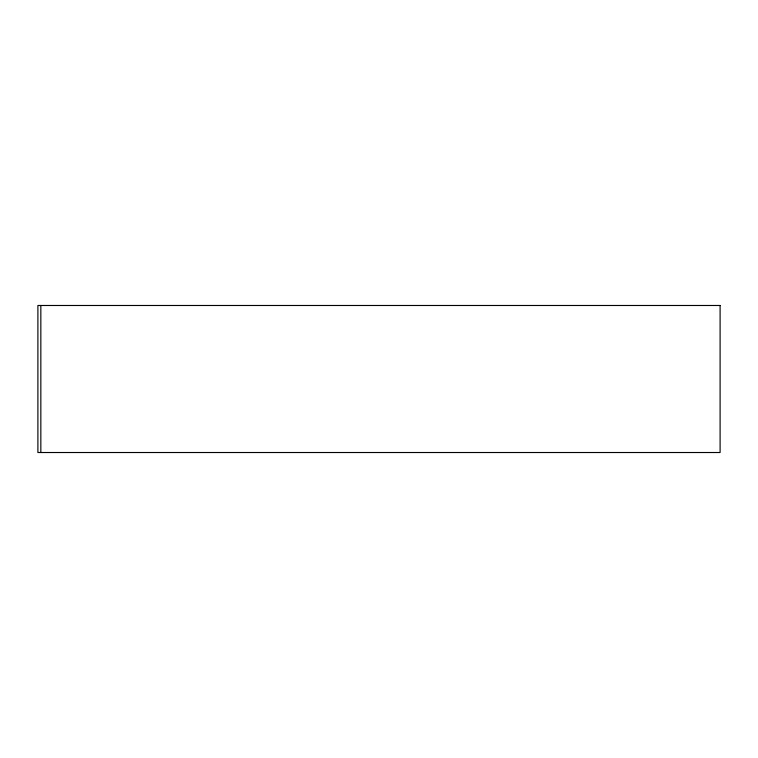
<?xml version="1.0" encoding="UTF-8"?>
<svg xmlns="http://www.w3.org/2000/svg" width="758" height="758" viewBox="0 0 758 758"><rect width="100%" height="100%" fill="white"/><g stroke="black" fill="none" stroke-linecap="round" stroke-linejoin="round"><path stroke-width="1.14" d="M40.837 305.483L40.837 452.517M720.1 305.483L37.9 305.483L37.9 452.517L720.1 452.517L720.1 305.483"/></g></svg>
